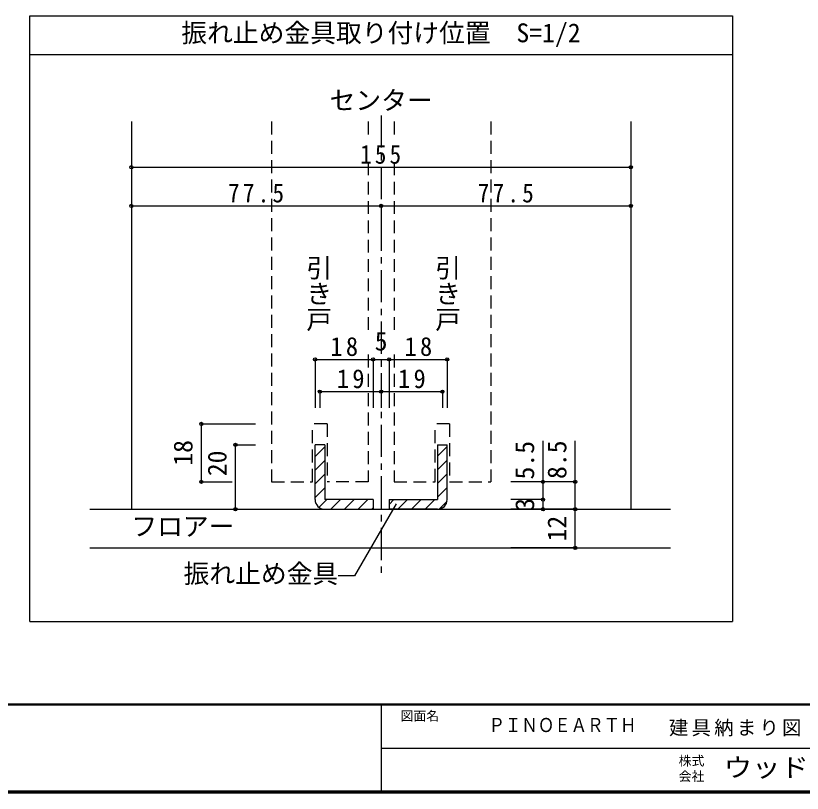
# Model space of a CAD drawing. Units: millimetres on the paper, enlarged 5 times, with parts at other scales. Extents: x -973 to 977, y -718 to 696.
# Drawn here: x -282 to 328, y -701 to -98 of the extents above; entities that cross this region are included whole.
import ezdxf
from ezdxf.enums import TextEntityAlignment as Align

# ---------------------------------------------------------------- set-up
doc = ezdxf.new("R2010")
doc.units = ezdxf.units.MM
doc.header["$LTSCALE"] = 5
doc.header["$PDMODE"] = 32
doc.header["$PDSIZE"] = 2.5
doc.linetypes.add('CHAIN1', pattern=[8, 5, -1, 1, -1])
doc.linetypes.add('DASHED2', pattern=[3, 2, -1])
for name, color, linetype in [('0-A_文字', 3, 'Continuous'), ('1-1_通り芯', 4, 'CHAIN1'), ('1-3_仕上', 2, 'Continuous'), ('1-4_枠', 4, 'CHAIN1'), ('1-6_扉', 7, 'DASHED2'), ('1-7_金物', 7, 'Continuous'), ('1-A_寸法', 7, 'Continuous'), ('1-B_ﾊｯﾁ', 7, 'Continuous'), ('F-1_枠', 6, 'Continuous'), ('F-A_文字', 7, 'Continuous')]:
    doc.layers.add(name, color=color, linetype=linetype)
doc.styles.add('@ＭＳ ゴシック', font='')
doc.styles.add('ＭＳ ゴシック', font='')
doc.styles.get('@ＭＳ ゴシック').set_extended_font_data('@MS Gothic')
doc.styles.get('ＭＳ ゴシック').set_extended_font_data('MS Gothic')

msp = doc.modelspace()

# ---------------------------------------------------------------- linework, layer by layer
at = {"layer": '0-A_文字'}
for p, q in [((-270.847, -567.5), (-270.847, -97.5)), ((-270.847, -97.5), (274.153, -97.5)), ((274.153, -97.5), (274.153, -567.5)), ((-270.847, -127.5), (274.153, -127.5)), ((-270.847, -567.5), (274.153, -567.5))]:
    msp.add_line(p, q, dxfattribs=at)
at = {"layer": '1-1_通り芯'}
msp.add_line((1.653, -174.852), (1.653, -532.789), dxfattribs=at)
at = {"layer": '1-3_仕上'}
for p, q in [((-224.353, -480.443), (226.141, -480.443)), ((-224.353, -510.443), (226.141, -510.443))]:
    msp.add_line(p, q, dxfattribs=at)
at = {"layer": '1-4_枠', "color": 3, "linetype": 'Continuous'}
for p, q in [((-192.097, -179.652), (-192.097, -480.443)), ((195.403, -179.652), (195.403, -480.443))]:
    msp.add_line(p, q, dxfattribs=at)
at = {"layer": '1-6_扉'}
for p, q in [((-83.347, -179.652), (-83.347, -459.193)), ((-8.347, -179.652), (-8.347, -192.581)), ((11.653, -179.652), (11.653, -192.581)), ((86.653, -179.652), (86.653, -459.193)), ((-8.347, -211.331), (-8.347, -341.693)), ((11.653, -211.331), (11.653, -341.693)), ((-8.347, -360.443), (-8.347, -459.193)), ((11.653, -360.443), (11.653, -459.193)), ((-40.224, -414.193), (-51.474, -414.193)), ((-40.224, -414.193), (-40.224, -459.193)), ((54.776, -414.193), (43.526, -414.193)), ((-8.347, -459.193), (-40.224, -459.193))]:
    msp.add_line(p, q, dxfattribs=at)
for points in [[(-83.347, -459.193), (-51.474, -459.193), (-51.474, -414.193)], [(11.653, -459.193), (43.526, -459.193), (43.526, -414.193)], [(54.776, -414.193), (54.776, -459.193), (86.653, -459.193)]]:
    msp.add_lwpolyline(points, dxfattribs=at)
at = {"layer": '1-7_金物', "color": 3}
for p, q in [((-42.099, -430.443), (-49.599, -430.443)), ((-49.599, -472.943), (-49.599, -430.443)), ((-42.099, -430.443), (-42.099, -472.943)), ((45.401, -430.443), (52.901, -430.443)), ((45.401, -430.443), (45.401, -472.943)), ((52.901, -472.943), (52.901, -430.443)), ((-4.599, -472.943), (-42.099, -472.943)), ((-4.599, -472.943), (-4.599, -480.443)), ((7.901, -472.943), (7.901, -480.443)), ((7.901, -472.943), (45.401, -472.943)), ((-42.099, -480.443), (-4.599, -480.443)), ((45.401, -480.443), (7.901, -480.443))]:
    msp.add_line(p, q, dxfattribs=at)
at = {"layer": '1-7_金物', "color": 4}
for p, q in [((-49.599, -439.556), (-42.099, -432.056)), ((45.401, -439.149), (52.901, -431.649)), ((-49.599, -450.162), (-42.099, -442.662)), ((45.401, -449.755), (52.901, -442.255)), ((-49.599, -460.769), (-42.099, -453.269)), ((45.401, -460.362), (52.901, -452.862)), ((45.401, -470.968), (52.901, -463.468)), ((-49.599, -471.376), (-42.099, -463.876)), ((-46.576, -478.96), (-40.559, -472.943)), ((-37.453, -480.443), (-29.953, -472.943)), ((-26.846, -480.443), (-19.346, -472.943)), ((-16.239, -480.443), (-8.739, -472.943)), ((7.901, -476.649), (11.607, -472.943)), ((14.714, -480.443), (22.213, -472.943)), ((25.32, -480.443), (32.82, -472.943)), ((35.927, -480.443), (43.427, -472.943)), ((46.635, -480.341), (52.801, -474.175)), ((-5.633, -480.443), (-4.601, -479.411))]:
    msp.add_line(p, q, dxfattribs=at)
at = {"layer": '1-7_金物', "color": 3}
for centre, start, end in [((-42.099, -472.943), 180, 270), ((45.401, -472.943), 270, 0)]:
    msp.add_arc(centre, 7.5, start, end, dxfattribs=at)
at = {"layer": '1-A_寸法'}
for p, q in [((13.202, -476.206), (-19.09, -532.137)), ((-19.09, -532.137), (-31.59, -532.137))]:
    msp.add_line(p, q, dxfattribs=at)
at = {"layer": '1-B_ﾊｯﾁ', "color": 4}
for p, q in [((-192.097, -215.081), (195.403, -215.081)), ((-192.097, -245.081), (-192.097, -270.081)), ((-192.097, -245.081), (1.653, -245.081)), ((1.653, -245.081), (1.653, -270.081)), ((1.653, -245.081), (195.403, -245.081)), ((195.403, -245.081), (195.403, -270.081)), ((-49.597, -364.193), (-4.599, -364.193)), ((-49.597, -364.193), (-49.597, -401.693)), ((-4.599, -364.193), (-4.599, -401.693)), ((-4.599, -364.193), (7.903, -364.193)), ((7.903, -364.193), (7.903, -401.693)), ((7.903, -364.193), (52.903, -364.193)), ((52.903, -364.193), (52.903, -401.693)), ((-45.847, -389.193), (1.653, -389.193)), ((-45.847, -389.193), (-45.847, -401.693)), ((1.653, -389.193), (1.653, -401.693)), ((1.653, -389.193), (49.153, -389.193)), ((49.153, -389.193), (49.153, -401.693)), ((-137.793, -459.193), (-137.793, -414.193)), ((-137.793, -414.193), (-95.847, -414.193)), ((-111.377, -480.443), (-111.377, -430.443)), ((-111.377, -430.443), (-95.847, -430.443)), ((127.276, -472.943), (127.276, -427.349)), ((152.276, -480.443), (152.276, -427.349)), ((-137.793, -459.193), (-114.013, -459.193)), ((152.276, -459.193), (102.276, -459.193)), ((127.276, -472.943), (102.276, -472.943)), ((127.276, -480.443), (127.276, -472.943)), ((-111.377, -480.443), (-95.847, -480.443)), ((152.276, -480.443), (102.276, -480.443)), ((152.276, -510.443), (152.276, -480.443)), ((152.276, -510.443), (102.276, -510.443))]:
    msp.add_line(p, q, dxfattribs=at)
at = {"layer": '1-B_ﾊｯﾁ'}
for p in [(-192.097, -215.081), (195.403, -215.081), (-192.097, -245.081), (1.653, -245.081), (195.403, -245.081), (-49.597, -364.193), (-4.599, -364.193), (7.903, -364.193), (52.903, -364.193), (-45.847, -389.193), (1.653, -389.193), (49.153, -389.193), (-137.793, -414.193), (-111.377, -430.443), (-137.793, -459.193), (127.276, -459.193), (152.276, -459.193), (127.276, -472.943), (-111.377, -480.443), (127.276, -480.443), (152.276, -480.443), (152.276, -510.443)]:
    msp.add_point(p, dxfattribs=at)
at = {"layer": 'F-1_枠'}
for p, q in [((976.653, -631.667), (-973.347, -631.667)), ((976.653, -632.5), (-973.347, -632.5)), ((1.653, -632.5), (1.653, -699.167)), ((1.653, -665.833), (974.986, -665.834)), ((976.653, -699.167), (-973.347, -699.167)), ((976.653, -700), (-973.347, -700)), ((976.653, -700.833), (-973.347, -700.833))]:
    msp.add_line(p, q, dxfattribs=at)

# ---------------------------------------------------------------- texts
at = {"layer": '0-A_文字', "color": 7, "style": 'ＭＳ ゴシック'}
msp.add_text('振れ止め金具取り付け位置\u3000S=1/2', height=14.66, dxfattribs=at).set_placement((-153.347, -122.5), align=Align.BOTTOM_LEFT)
at = {"layer": '1-A_寸法', "style": 'ＭＳ ゴシック'}
for s, p in [('センター', (-38.347, -174.852)), ('フロアー', (-192.097, -505.443)), ('振れ止め金具', (-151.59, -542.137))]:
    msp.add_text(s, height=14.66, dxfattribs=at).set_placement(p, align=Align.BOTTOM_LEFT)
at = {"layer": '1-A_寸法', "style": '@ＭＳ ゴシック'}
for p in [(-58.347, -283.011), (41.653, -283.011)]:
    msp.add_text('引き戸', height=14.66, rotation=270, dxfattribs=at).set_placement(p, align=Align.BOTTOM_LEFT)
at = {"layer": '1-B_ﾊｯﾁ', "style": 'ＭＳ ゴシック'}
msp.add_text('5', height=14.66, dxfattribs=at).set_placement((-3.348, -361.693), align=Align.BOTTOM_LEFT)
for s, p in [('18', (-140.293, -446.693)), ('5.5', (124.776, -457.349)), ('8.5', (149.776, -456.991)), ('20', (-113.877, -454.818)), ('3', (124.776, -481.693)), ('12', (149.776, -505.443))]:
    msp.add_text(s, height=14.66, rotation=90, dxfattribs=at).set_placement(p, align=Align.BOTTOM_LEFT)
at = {"layer": '1-B_ﾊｯﾁ', "char_height": 14.66, "attachment_point": 7, "style": 'ＭＳ ゴシック'}
for s, insert in [('\\T1.27;\\W0.9;155', (-14.597, -212.581)), ('\\T1.28;\\W0.9;77.5', (-117.097, -242.581)), ('\\T1.28;\\W0.9;77.5', (76.653, -242.581)), ('\\T1.27;\\W0.95;18', (-37.723, -361.693)), ('\\T1.27;\\W0.95;18', (19.778, -361.693)), ('\\T1.27;\\W0.95;19', (-32.722, -386.693)), ('\\T1.27;\\W0.95;19', (14.778, -386.693))]:
    msp.add_mtext(s, dxfattribs=dict(at, insert=insert))
at = {"layer": 'F-A_文字', "style": 'ＭＳ ゴシック'}
for s, p in [('図面名', (16.653, -646.667)), ('株式', (232.486, -681.5)), ('会社', (232.486, -693.5))]:
    msp.add_text(s, height=7.331, dxfattribs=at).set_placement(p, align=Align.BOTTOM_LEFT)
for s, height, width, p in [('ＰＩＮＯＥＡＲＴＨ', 11, 0.85, (84.986, -656.667)), ('ウッドワン・・・', 14.66, 1.1, (267.486, -692.5))]:
    msp.add_text(s, height=height, dxfattribs=dict(at, width=width)).set_placement(p, align=Align.BOTTOM_LEFT)
at = {"layer": 'F-A_文字', "insert": (224.986, -656.667), "char_height": 11, "attachment_point": 7, "style": 'ＭＳ ゴシック'}
msp.add_mtext('\\T1.17;建具納まり図', dxfattribs=at)

doc.saveas('drawing.dxf')
